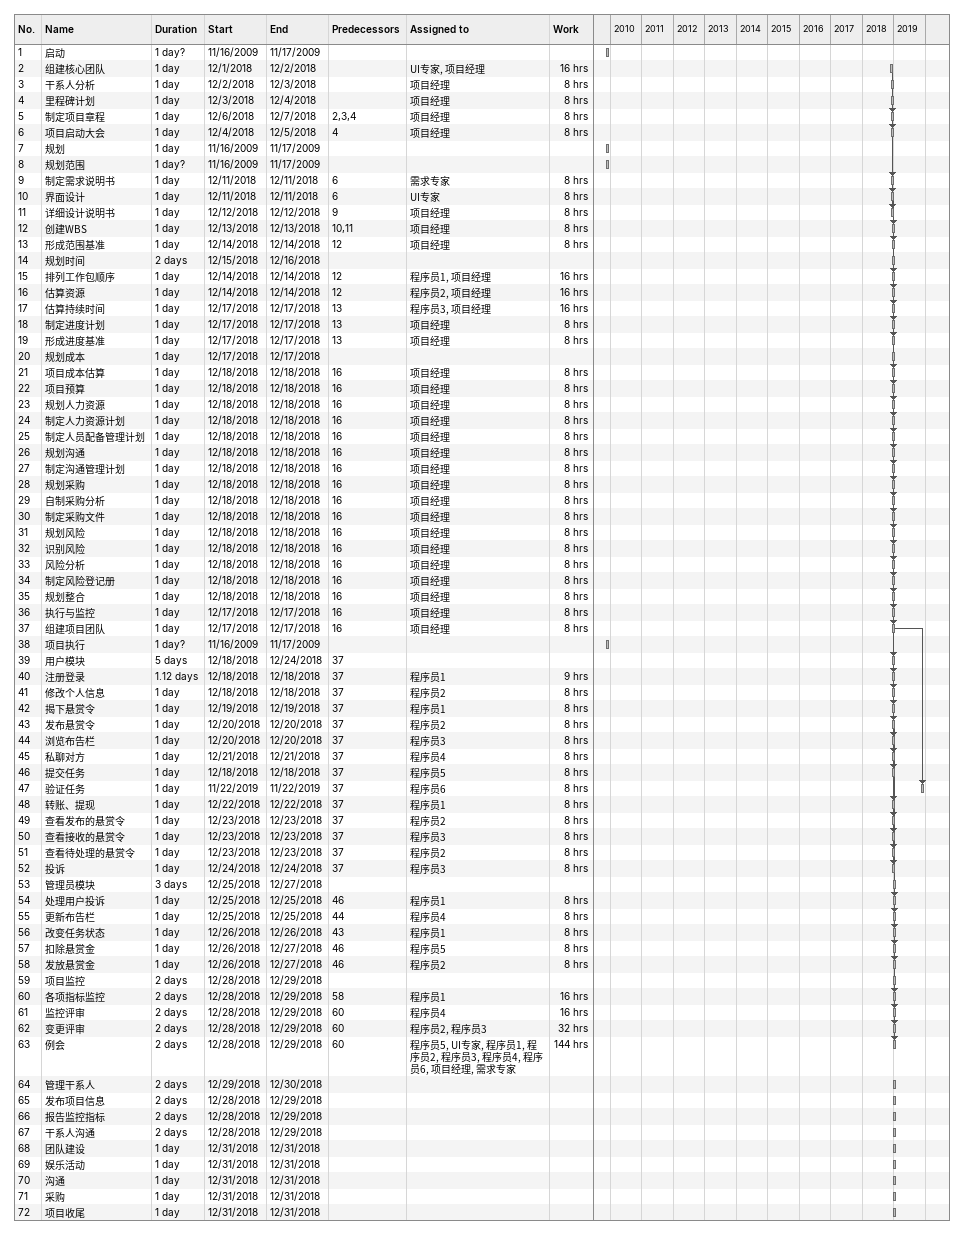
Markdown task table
| ID | Task | Duration | Start | Finish | Predecessors | Resources | Work (h) |
|---|---|---|---|---|---|---|---|
| 1 | 启动 | 1d? | 2009-11-16 | 2009-11-17 |  |  |  |
| 2 | 组建核心团队 | 1d | 2018-12-01 | 2018-12-02 |  | UI专家, 项目经理 | 16 |
| 3 | 干系人分析 | 1d | 2018-12-02 | 2018-12-03 |  | 项目经理 | 8 |
| 4 | 里程碑计划 | 1d | 2018-12-03 | 2018-12-04 |  | 项目经理 | 8 |
| 5 | 制定项目章程 | 1d | 2018-12-06 | 2018-12-07 | 2, 3, 4 | 项目经理 | 8 |
| 6 | 项目启动大会 | 1d | 2018-12-04 | 2018-12-05 | 4 | 项目经理 | 8 |
| 7 | 规划 | 1d | 2009-11-16 | 2009-11-17 |  |  |  |
| 8 | 规划范围 | 1d? | 2009-11-16 | 2009-11-17 |  |  |  |
| 9 | 制定需求说明书 | 1d | 2018-12-11 | 2018-12-11 | 6 | 需求专家 | 8 |
| 10 | 界面设计 | 1d | 2018-12-11 | 2018-12-11 | 6 | UI专家 | 8 |
| 11 | 详细设计说明书 | 1d | 2018-12-12 | 2018-12-12 | 9 | 项目经理 | 8 |
| 12 | 创建WBS | 1d | 2018-12-13 | 2018-12-13 | 10, 11 | 项目经理 | 8 |
| 13 | 形成范围基准 | 1d | 2018-12-14 | 2018-12-14 | 12 | 项目经理 | 8 |
| 14 | 规划时间 | 2d | 2018-12-15 | 2018-12-16 |  |  |  |
| 15 | 排列工作包顺序 | 1d | 2018-12-14 | 2018-12-14 | 12 | 程序员1, 项目经理 | 16 |
| 16 | 估算资源 | 1d | 2018-12-14 | 2018-12-14 | 12 | 程序员2, 项目经理 | 16 |
| 17 | 估算持续时间 | 1d | 2018-12-17 | 2018-12-17 | 13 | 程序员3, 项目经理 | 16 |
| 18 | 制定进度计划 | 1d | 2018-12-17 | 2018-12-17 | 13 | 项目经理 | 8 |
| 19 | 形成进度基准 | 1d | 2018-12-17 | 2018-12-17 | 13 | 项目经理 | 8 |
| 20 | 规划成本 | 1d | 2018-12-17 | 2018-12-17 |  |  |  |
| 21 | 项目成本估算 | 1d | 2018-12-18 | 2018-12-18 | 16 | 项目经理 | 8 |
| 22 | 项目预算 | 1d | 2018-12-18 | 2018-12-18 | 16 | 项目经理 | 8 |
| 23 | 规划人力资源 | 1d | 2018-12-18 | 2018-12-18 | 16 | 项目经理 | 8 |
| 24 | 制定人力资源计划 | 1d | 2018-12-18 | 2018-12-18 | 16 | 项目经理 | 8 |
| 25 | 制定人员配备管理计划 | 1d | 2018-12-18 | 2018-12-18 | 16 | 项目经理 | 8 |
| 26 | 规划沟通 | 1d | 2018-12-18 | 2018-12-18 | 16 | 项目经理 | 8 |
| 27 | 制定沟通管理计划 | 1d | 2018-12-18 | 2018-12-18 | 16 | 项目经理 | 8 |
| 28 | 规划采购 | 1d | 2018-12-18 | 2018-12-18 | 16 | 项目经理 | 8 |
| 29 | 自制采购分析 | 1d | 2018-12-18 | 2018-12-18 | 16 | 项目经理 | 8 |
| 30 | 制定采购文件 | 1d | 2018-12-18 | 2018-12-18 | 16 | 项目经理 | 8 |
| 31 | 规划风险 | 1d | 2018-12-18 | 2018-12-18 | 16 | 项目经理 | 8 |
| 32 | 识别风险 | 1d | 2018-12-18 | 2018-12-18 | 16 | 项目经理 | 8 |
| 33 | 风险分析 | 1d | 2018-12-18 | 2018-12-18 | 16 | 项目经理 | 8 |
| 34 | 制定风险登记册 | 1d | 2018-12-18 | 2018-12-18 | 16 | 项目经理 | 8 |
| 35 | 规划整合 | 1d | 2018-12-18 | 2018-12-18 | 16 | 项目经理 | 8 |
| 36 | 执行与监控 | 1d | 2018-12-17 | 2018-12-17 | 16 | 项目经理 | 8 |
| 37 | 组建项目团队 | 1d | 2018-12-17 | 2018-12-17 | 16 | 项目经理 | 8 |
| 38 | 项目执行 | 1d? | 2009-11-16 | 2009-11-17 |  |  |  |
| 39 | 用户模块 | 5d | 2018-12-18 | 2018-12-24 | 37 |  |  |
| 40 | 注册登录 | 1.12d | 2018-12-18 | 2018-12-18 | 37 | 程序员1 | 9 |
| 41 | 修改个人信息 | 1d | 2018-12-18 | 2018-12-18 | 37 | 程序员2 | 8 |
| 42 | 揭下悬赏令 | 1d | 2018-12-19 | 2018-12-19 | 37 | 程序员1 | 8 |
| 43 | 发布悬赏令 | 1d | 2018-12-20 | 2018-12-20 | 37 | 程序员2 | 8 |
| 44 | 浏览布告栏 | 1d | 2018-12-20 | 2018-12-20 | 37 | 程序员3 | 8 |
| 45 | 私聊对方 | 1d | 2018-12-21 | 2018-12-21 | 37 | 程序员4 | 8 |
| 46 | 提交任务 | 1d | 2018-12-18 | 2018-12-18 | 37 | 程序员5 | 8 |
| 47 | 验证任务 | 1d | 2019-11-22 | 2019-11-22 | 37 | 程序员6 | 8 |
| 48 | 转账、提现 | 1d | 2018-12-22 | 2018-12-22 | 37 | 程序员1 | 8 |
| 49 | 查看发布的悬赏令 | 1d | 2018-12-23 | 2018-12-23 | 37 | 程序员2 | 8 |
| 50 | 查看接收的悬赏令 | 1d | 2018-12-23 | 2018-12-23 | 37 | 程序员3 | 8 |
| 51 | 查看待处理的悬赏令 | 1d | 2018-12-23 | 2018-12-23 | 37 | 程序员2 | 8 |
| 52 | 投诉 | 1d | 2018-12-24 | 2018-12-24 | 37 | 程序员3 | 8 |
| 53 | 管理员模块 | 3d | 2018-12-25 | 2018-12-27 |  |  |  |
| 54 | 处理用户投诉 | 1d | 2018-12-25 | 2018-12-25 | 46 | 程序员1 | 8 |
| 55 | 更新布告栏 | 1d | 2018-12-25 | 2018-12-25 | 44 | 程序员4 | 8 |
| 56 | 改变任务状态 | 1d | 2018-12-26 | 2018-12-26 | 43 | 程序员1 | 8 |
| 57 | 扣除悬赏金 | 1d | 2018-12-26 | 2018-12-27 | 46 | 程序员5 | 8 |
| 58 | 发放悬赏金 | 1d | 2018-12-26 | 2018-12-27 | 46 | 程序员2 | 8 |
| 59 | 项目监控 | 2d | 2018-12-28 | 2018-12-29 |  |  |  |
| 60 | 各项指标监控 | 2d | 2018-12-28 | 2018-12-29 | 58 | 程序员1 | 16 |
| 61 | 监控评审 | 2d | 2018-12-28 | 2018-12-29 | 60 | 程序员4 | 16 |
| 62 | 变更评审 | 2d | 2018-12-28 | 2018-12-29 | 60 | 程序员2, 程序员3 | 32 |
| 63 | 例会 | 2d | 2018-12-28 | 2018-12-29 | 60 | 程序员5, UI专家, 程序员1, 程序员2, 程序员3, 程序员4, 程序员6, 项目经理, 需求专家 | 144 |
| 64 | 管理干系人 | 2d | 2018-12-29 | 2018-12-30 |  |  |  |
| 65 | 发布项目信息 | 2d | 2018-12-28 | 2018-12-29 |  |  |  |
| 66 | 报告监控指标 | 2d | 2018-12-28 | 2018-12-29 |  |  |  |
| 67 | 干系人沟通 | 2d | 2018-12-28 | 2018-12-29 |  |  |  |
| 68 | 团队建设 | 1d | 2018-12-31 | 2018-12-31 |  |  |  |
| 69 | 娱乐活动 | 1d | 2018-12-31 | 2018-12-31 |  |  |  |
| 70 | 沟通 | 1d | 2018-12-31 | 2018-12-31 |  |  |  |
| 71 | 采购 | 1d | 2018-12-31 | 2018-12-31 |  |  |  |
| 72 | 项目收尾 | 1d | 2018-12-31 | 2018-12-31 |  |  |  |
